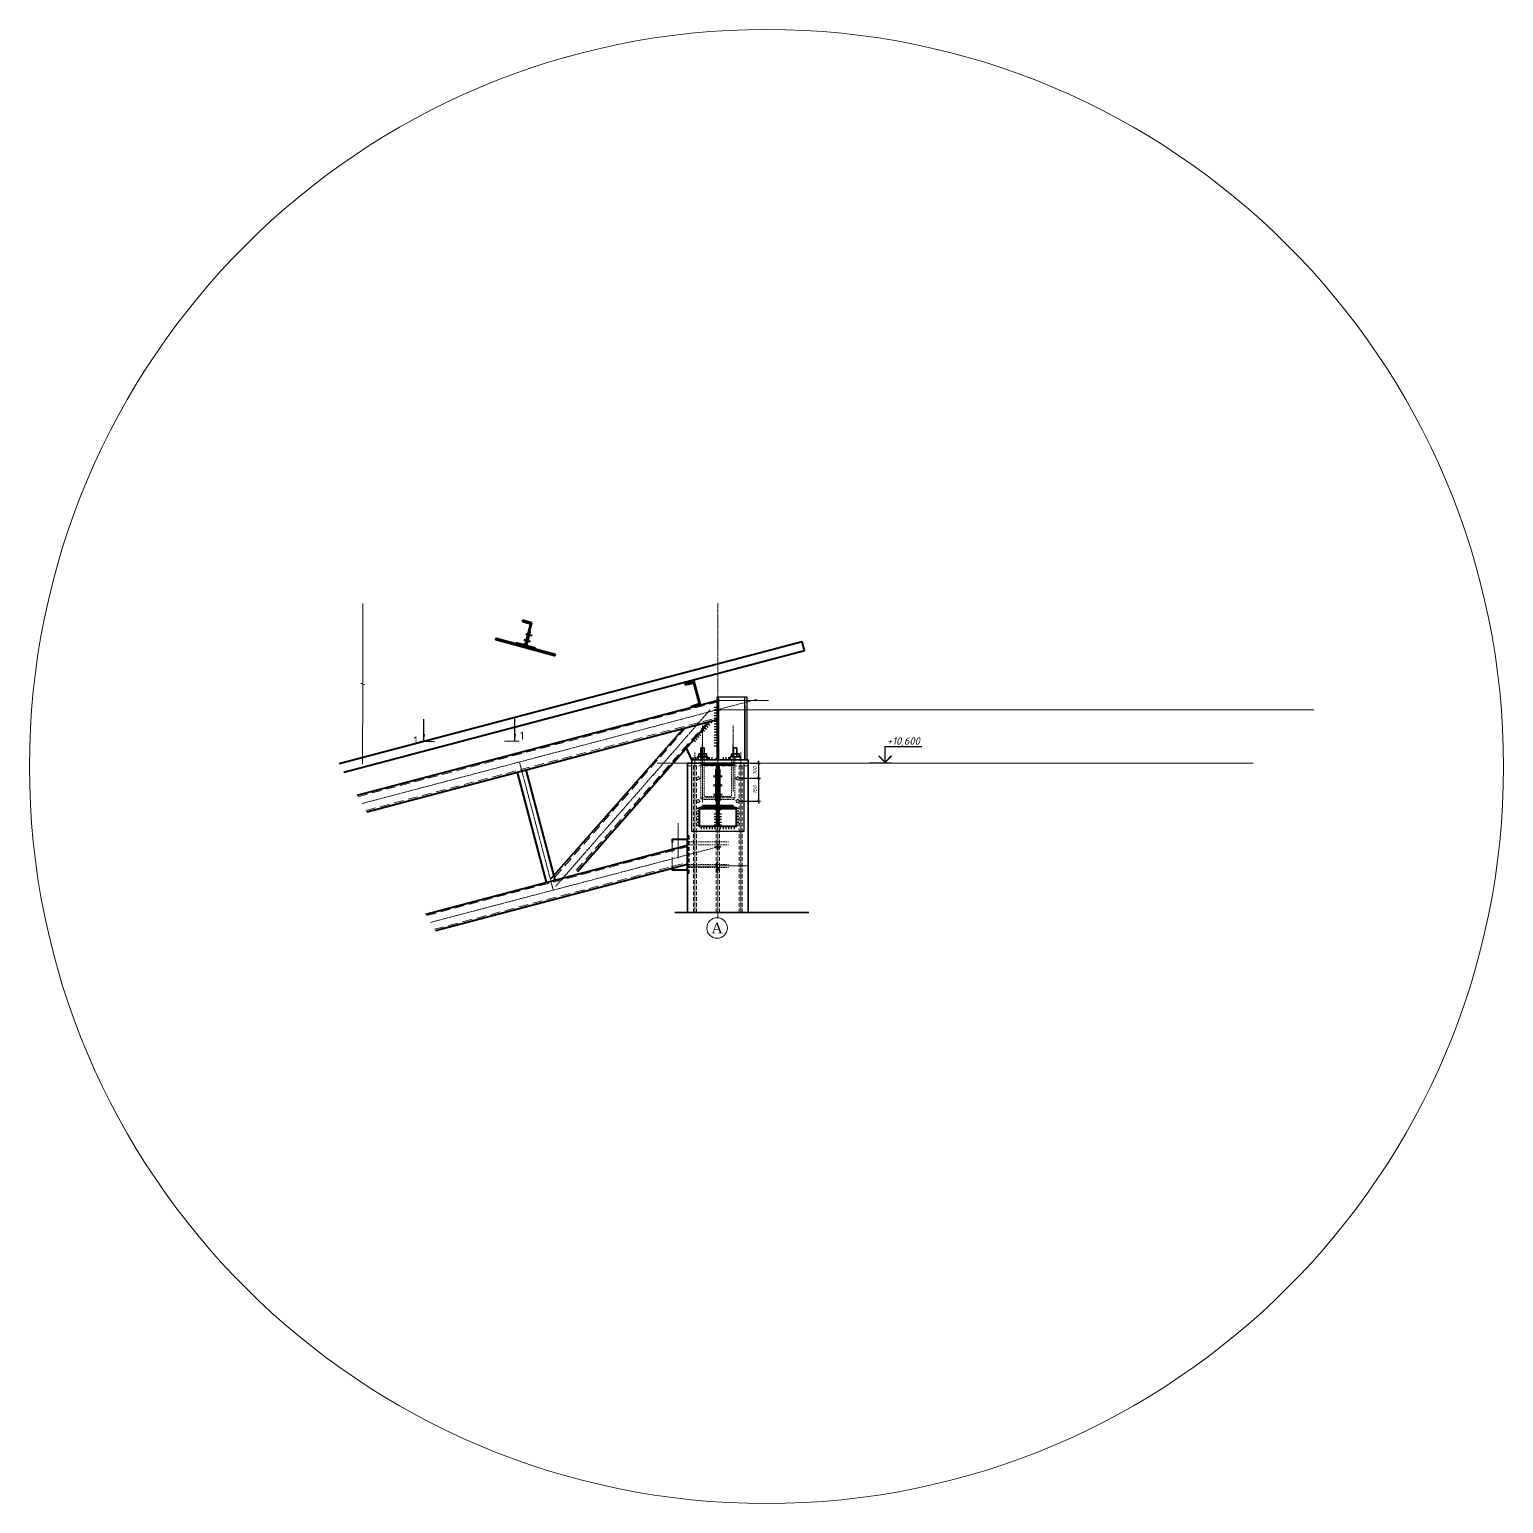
# Model space of a CAD drawing. Header units: millimetres. Extents: x -323079 to -301954, y 18974 to 29401.
# Drawn here: x -311624 to -301954, y 18974 to 28644 of the extents above; entities that cross this region are included whole.
import ezdxf

# ---------------------------------------------------------------- set-up
doc = ezdxf.new("R2010")
doc.units = ezdxf.units.MM
for name, pattern in [('CENTERX2', [4, 2.5, -0.5, 0.5, -0.5]), ('DASHED', [0.75, 0.5, -0.25]), ('HIDDEN2', [4.7625, 3.175, -1.5875])]:
    doc.linetypes.add(name, pattern=pattern)
doc.layers.get('Defpoints').update_dxf_attribs({"color": 1, "lineweight": 0})
for name, color, linetype, lineweight in [('! Балки', 204, 'Continuous', 40), ('k_ Металл', 5, 'Continuous', 40), ('k_ Осевая', 8, 'CENTERX2', 9), ('k_ Штриховка', 8, 'Continuous', 5), ('Линия Основная', 7, 'Continuous', 35), ('Линия пунктир', 190, 'HIDDEN2', 9), ('Линия Тонкая', 86, 'Continuous', 9), ('сварка', 7, 'Continuous', 25)]:
    doc.layers.add(name, color=color, linetype=linetype, lineweight=lineweight)
doc.layers.add('k_ Отметки', color=251, linetype='Continuous')
doc.styles.add('ess', font='times.ttf')
doc.styles.add('SPDS', font='isocpeur.ttf')
doc.styles.add('STEP PR', font='isocpeui.ttf')
doc.dimstyles.new('STEP PR 10', dxfattribs={"dimscale": 10, "dimtxt": 2.5, "dimasz": 2, "dimexe": 1.5, "dimexo": 1.5, "dimgap": 1, "dimtad": 1, "dimdec": 0, "dimlfac": -1, "dimdsep": 46, "dimtxsty": 'STEP PR', "dimblk": 'ARCHTICK', "dimcen": 2, "dimdle": 1.5, "dimclrt": 256, "dimadec": 0, "dimazin": 0, "dimtfac": 1, "dimtdec": 0, "dimtofl": 0, "dimtmove": 1, "dimatfit": 3, "dimfxl": 1, "dimtolj": 1, "dimtzin": 0, "dimarcsym": 0})

# ---------------------------------------------------------------- blocks, each defined once
blk = doc.blocks.new('*U525')
for points in [[(0, -0.5), (0, 0.5)], [(1, -0.5), (1, 0.5)], [(2, -0.5), (2, 0.5)], [(3, -0.5), (3, 0.5)], [(4, -0.5), (4, 0.5)], [(5, -0.5), (5, 0.5)], [(6, -0.5), (6, 0.5)], [(7, -0.5), (7, 0.5)]]:
    blk.add_lwpolyline(points)
blk = doc.blocks.new('*U546')
for points in [[(-0.24, -0.44), (0.24, 0.44)], [(0.64, -0.92), (1.12, -0.04)], [(1.52, -1.39), (2, -0.51)], [(2.4, -1.87), (2.88, -0.99)], [(3.28, -2.34), (3.76, -1.46)], [(4.16, -2.82), (4.64, -1.94)], [(5.04, -3.29), (5.52, -2.41)], [(5.92, -3.77), (6.4, -2.89)], [(6.8, -4.24), (7.28, -3.36)], [(7.68, -4.72), (8.16, -3.84)]]:
    blk.add_lwpolyline(points)
blk = doc.blocks.new('*U523')
for points in [[(0, -0.5), (0, 0.5)], [(1, -0.5), (1, 0.5)], [(2, -0.5), (2, 0.5)], [(3, -0.5), (3, 0.5)], [(4, -0.5), (4, 0.5)], [(5, -0.5), (5, 0.5)], [(6, -0.5), (6, 0.5)], [(7, -0.5), (7, 0.5)], [(8, -0.5), (8, 0.5)], [(9, -0.5), (9, 0.5)], [(10, -0.5), (10, 0.5)], [(11, -0.5), (11, 0.5)], [(12, -0.5), (12, 0.5)], [(13, -0.5), (13, 0.5)], [(14, -0.5), (14, 0.5)]]:
    blk.add_lwpolyline(points)
blk = doc.blocks.new('*U438')
for points in [[(0, -0.5), (0, 0.5)], [(1, -0.5), (1, 0.5)], [(2, -0.5), (2, 0.5)]]:
    blk.add_lwpolyline(points)
blk = doc.blocks.new('*U543')
at = {"color": 0, "linetype": 'ByBlock', "lineweight": -2}
for p, q in [((0, -52.1), (0, 0)), ((1.25, -52.41), (-1.25, -53.03)), ((-1.25, -53.03), (0, -53.35)), ((0, -52.1), (1.25, -52.41)), ((0, -105.44), (0, -53.35))]:
    blk.add_line(p, q, dxfattribs=at)
blk = doc.blocks.new('*U49')
for p, q in [((0, 0), (0, 160)), ((0, 160), (64, 160)), ((5, 17.9), (5, 142.1)), ((60.7, 152.8), (13.1, 150.6)), ((64, 160), (64, 156.3)), ((64, 0), (0, 0)), ((60.7, 7.2), (13.1, 9.4)), ((64, 3.7), (64, 0))]:
    blk.add_line(p, q)
for centre, radius, start, end in [((13.5, 142.1), 8.5, 92.70236, 180), ((60.5, 156.3), 3.5, 272.70236, 0), ((13.5, 17.9), 8.5, 180, 267.29764), ((60.5, 3.7), 3.5, 360, 87.29764)]:
    blk.add_arc(centre, radius, start, end)
blk = doc.blocks.new('*U479')
at = {"color": 0, "linetype": 'ByBlock', "lineweight": -2}
for p, q in [((-6, 16), (-6, 96.7)), ((0, 100), (-2.7, 100)), ((0, 0), (0, 100)), ((-63, 0), (-63, 2.7)), ((-63, 0), (0, 0)), ((-59.7, 6), (-16, 6))]:
    blk.add_line(p, q, dxfattribs=at)
for centre, radius, start, end in [((-2.7, 96.7), 3.3, 89.04503, 179.97781), ((-59.7, 2.7), 3.3, 90, 180), ((-16, 16), 10, 270, 0)]:
    blk.add_arc(centre, radius, start, end, dxfattribs=at)
blk = doc.blocks.new('*U508')
at = {"color": 0, "linetype": 'ByBlock', "lineweight": -2}
for p, q in [((100, 291), (-100, 291)), ((-100, 291), (-100, 280)), ((100, 280), (100, 291)), ((-22, 280), (-100, 280)), ((-4, 262), (-4, 29)), ((4, 262), (4, 29)), ((100, 280), (22, 280)), ((-100, 11), (-100, 0)), ((-100, 11), (-22, 11)), ((-100, 0), (100, 0)), ((22, 11), (100, 11)), ((100, 0), (100, 11))]:
    blk.add_line(p, q, dxfattribs=at)
for centre, start, end in [((-22, 262), 0, 90), ((22, 262), 90, 180), ((-22, 29), 270, 0), ((22, 29), 180, 270)]:
    blk.add_arc(centre, 18, start, end, dxfattribs=at)
blk = doc.blocks.new('*U512')
for points in [[(0, -0.5), (0, 0.5)], [(1, -0.5), (1, 0.5)], [(2, -0.5), (2, 0.5)], [(3, -0.5), (3, 0.5)], [(4, -0.5), (4, 0.5)]]:
    blk.add_lwpolyline(points)
blk = doc.blocks.new('*U509')
for points in [[(0, -0.5), (0, 0.5)], [(1, -0.5), (1, 0.5)], [(2, -0.5), (2, 0.5)], [(3, -0.5), (3, 0.5)], [(4, -0.5), (4, 0.5)], [(5, -0.5), (5, 0.5)]]:
    blk.add_lwpolyline(points)
blk = doc.blocks.new('*U511')
for points in [[(0, -0.5), (0, 0.5)], [(1, -0.5), (1, 0.5)], [(2, -0.5), (2, 0.5)], [(3, -0.5), (3, 0.5)], [(4, -0.5), (4, 0.5)]]:
    blk.add_lwpolyline(points)
blk = doc.blocks.new('*U510')
for points in [[(0, -0.5), (0, 0.5)], [(1, -0.5), (1, 0.5)], [(2, -0.5), (2, 0.5)], [(3, -0.5), (3, 0.5)], [(4, -0.5), (4, 0.5)], [(5, -0.5), (5, 0.5)], [(6, -0.5), (6, 0.5)], [(7, -0.5), (7, 0.5)], [(8, -0.5), (8, 0.5)], [(9, -0.5), (9, 0.5)], [(10, -0.5), (10, 0.5)], [(11, -0.5), (11, 0.5)], [(12, -0.5), (12, 0.5)]]:
    blk.add_lwpolyline(points)
blk = doc.blocks.new('_ArchTick')
at = {"color": 0, "linetype": 'ByBlock', "const_width": 0.15}
blk.add_lwpolyline([(-0.5, -0.5), (0.5, 0.5)], dxfattribs=at)
blk = doc.blocks.new('*D550')
at = {"layer": 'Defpoints', "color": 0, "lineweight": -2, "transparency": 16777216}
for p, q in [((-306892.8, 23831.5), (-306826.9, 23831.5)), ((-306841.9, 23846.5), (-306841.9, 23716.9)), ((-306962.9, 23731.9), (-306826.9, 23731.9))]:
    blk.add_line(p, q, dxfattribs=at)
at = {"layer": 'Defpoints', "color": 0, "transparency": 16777216}
for p in [(-306907.8, 23831.5), (-306977.9, 23731.9), (-306841.9, 23731.9)]:
    blk.add_point(p, dxfattribs=at)
at = {"layer": 'Defpoints', "color": 0, "lineweight": -2, "transparency": 16777216, "xscale": 20, "yscale": 20, "zscale": 20}
for p, rotation in [((-306841.9, 23831.5), 90), ((-306841.9, 23731.9), 270)]:
    blk.add_blockref('_ArchTick', p, dxfattribs=dict(at, rotation=rotation))
at = {"layer": 'Defpoints', "transparency": 16777216, "insert": (-306864.4, 23781.7), "char_height": 25, "attachment_point": 5, "rotation": 90, "style": 'STEP PR'}
blk.add_mtext('\\A1;100', dxfattribs=at)
blk = doc.blocks.new('*D551')
at = {"layer": 'Defpoints', "color": 0, "lineweight": -2, "transparency": 16777216}
for p, q in [((-306892.8, 23731.9), (-306826.9, 23731.9)), ((-306841.9, 23746.9), (-306841.9, 23566.9)), ((-306962.9, 23581.9), (-306826.9, 23581.9))]:
    blk.add_line(p, q, dxfattribs=at)
at = {"layer": 'Defpoints', "color": 0, "transparency": 16777216}
for p in [(-306907.8, 23731.9), (-306977.9, 23581.9), (-306841.9, 23581.9)]:
    blk.add_point(p, dxfattribs=at)
at = {"layer": 'Defpoints', "color": 0, "lineweight": -2, "transparency": 16777216, "xscale": 20, "yscale": 20, "zscale": 20}
for p, rotation in [((-306841.9, 23731.9), 90), ((-306841.9, 23581.9), 270)]:
    blk.add_blockref('_ArchTick', p, dxfattribs=dict(at, rotation=rotation))
at = {"layer": 'Defpoints', "transparency": 16777216, "insert": (-306864.4, 23656.9), "char_height": 25, "attachment_point": 5, "rotation": 90, "style": 'STEP PR'}
blk.add_mtext('\\A1;150', dxfattribs=at)
blk = doc.blocks.new('*U361')
blk.add_lwpolyline([(2.82, 0.23), (2.82, 5.39), (14.83, 5.39)])
blk.add_lwpolyline([(5.16, 0, 0.469, 0.469, 0), (-2.34, 0, 0.469, 0.469, 0), (-2.34, 0, 0, 0.75, 0), (-2.34, 0, 0, 0, 0), (-2.34, 0, 0, 0, 0)], format="xyseb")
at = {"const_width": 0.5}
blk.add_lwpolyline([(4.94, 2.36), (2.82, 0.23), (0.7, 2.36)], dxfattribs=at)

msp = doc.modelspace()

# ---------------------------------------------------------------- hatches: boundary and pattern name
at = {"layer": 'k_ Металл', "lineweight": 30, "ltscale": 200}
msp.add_hatch(color=5, dxfattribs=at).paths.add_polyline_path([(-307112.92681, 23867.74644), (-307127.82435, 23851.44994), (-307112.92681, 23851.44994)])
at = {"layer": 'k_ Штриховка', "true_color": 0x6b6b6b}
h = msp.add_hatch(dxfattribs=at)
h.set_pattern_fill('ANSI31', color=251)
h.set_pattern_definition([(45, (-219976.2326, -20299.042), (-2.24506403, 2.24506403), [])])
h.paths.add_polyline_path([(-307107.80641, 23814.08551), (-307099.55722, 23814.08551, 0.1771718118), (-307103.80641, 23802.47021), (-307103.80641, 23569.47021, 0.4142135624), (-307085.80641, 23551.47021), (-307007.80641, 23551.47021), (-307007.80641, 23540.47021), (-307107.80641, 23540.47021)])
h.paths.add_polyline_path([(-307129.80641, 23551.47021, 0.4142135624), (-307111.80641, 23569.47021), (-307111.80641, 23802.47021, 0.1771718118), (-307116.0556, 23814.08551), (-307107.80641, 23814.08551), (-307107.80641, 23540.47021), (-307157.80641, 23540.47021), (-307157.80641, 23551.47021)])
h.paths.add_polyline_path([(-307207.80641, 23551.47021), (-307157.80641, 23551.47021), (-307157.80641, 23540.47021), (-307207.80641, 23540.47021)])
h.paths.add_polyline_path([(-307157.80641, 23831.47021), (-307107.80641, 23831.47021), (-307107.80641, 23814.08551), (-307116.0556, 23814.08551, 0.2208353164), (-307129.80641, 23820.47021), (-307157.80641, 23820.47021)])
h.paths.add_polyline_path([(-307196.69077, 23831.47021), (-307157.80641, 23831.47021), (-307157.80641, 23820.47021), (-307196.69077, 23820.47021)])
h.paths.add_polyline_path([(-307107.80641, 23831.47021), (-307018.92206, 23831.47021), (-307018.92206, 23820.47021), (-307085.80641, 23820.47021, 0.2208353164), (-307099.55722, 23814.08551), (-307107.80641, 23814.08551)])
h.paths.add_polyline_path([(-307018.92206, 23831.47021), (-307007.80641, 23831.47021), (-307007.80641, 23820.47021), (-307018.92206, 23820.47021)])
h.paths.add_polyline_path([(-307207.80122, 23831.47021), (-307196.69077, 23831.47021), (-307196.69077, 23820.47021), (-307207.80122, 23820.47021)])
h = msp.add_hatch(color=251, dxfattribs=at)
h.dxf.hatch_style = 1
h.paths.add_polyline_path([(-307112.80641, 23530.47021), (-307127.80641, 23530.47021), (-307112.80641, 23517.92439)])
h = msp.add_hatch(color=251, dxfattribs=at)
h.dxf.hatch_style = 1
h.paths.add_polyline_path([(-307102.80641, 23530.47021), (-307087.80641, 23530.47021), (-307102.80641, 23517.92439)])

# ---------------------------------------------------------------- linework, layer by layer
at = {"layer": '! Балки', "color": 2}
msp.add_lwpolyline([(-306987.80641, 23540.47021), (-306987.80641, 23530.47021)], dxfattribs=at)
at = {"linetype": 'Continuous', "ltscale": 20}
for p, q in [((-309036.11438, 23976.0586), (-309036.11438, 24118.5586)), ((-308438.97609, 23978.00887), (-308438.97609, 24120.50887))]:
    msp.add_line(p, q, dxfattribs=at)
at = {"ltscale": 100}
for p, q in [((-307207.80122, 23874.76528), (-307207.80122, 23953.6551)), ((-307007.80122, 23874.76528), (-307007.80122, 23953.6551))]:
    msp.add_line(p, q, dxfattribs=at)
for p, q in [((-307207.80122, 23851.47021), (-307207.80122, 23866.47021)), ((-306993.61682, 23851.47021), (-306993.61682, 23866.47021))]:
    msp.add_line(p, q)
at = {"linetype": 'Continuous', "ltscale": 20, "const_width": 7}
for points in [[(-309066.11438, 23972.5586), (-308966.11438, 23972.5586)], [(-308408.97609, 23974.50887), (-308508.97609, 23974.50887)]]:
    msp.add_lwpolyline(points, dxfattribs=at)
at = {"linetype": 'Continuous', "ltscale": 20}
for points in [[(-309036.11438, 23976.0586), (-309028.57267, 24021.12612), (-309043.65608, 24021.12612)], [(-308438.97609, 23978.00887), (-308431.43439, 24023.07639), (-308446.51779, 24023.07639)]]:
    msp.add_solid(points, dxfattribs=at)
at = {"layer": 'Defpoints', "lineweight": 35}
for points in [[(-307088.71425, 24181.47021), (-307126.89858, 24181.47021)], [(-307107.80641, 24161.98103), (-307107.80641, 24200.95938)], [(-307088.71425, 23281.47021), (-307126.89858, 23281.47021)], [(-307107.80641, 23261.98103), (-307107.80641, 23300.95938)]]:
    msp.add_lwpolyline(points, dxfattribs=at)
at = {"layer": 'Defpoints'}
for points in [[(-307112.92681, 24242.17195), (-306774.50534, 24242.17195)], [(-307107.80641, 24181.47021), (-303198.25139, 24181.47021)], [(-307505.01696, 23831.47021), (-303595.46194, 23831.47021)]]:
    msp.add_lwpolyline(points, dxfattribs=at)
at = {"layer": 'Defpoints', "color": 252, "linetype": 'DASHED', "ltscale": 50}
for points in [[(-307267.80641, 22851.54624), (-307267.80641, 23831.47021)], [(-307247.80641, 22851.54624), (-307247.80641, 23831.47021)], [(-307117.80641, 22851.54624), (-307117.80641, 23831.47021)], [(-307097.80641, 22851.54624), (-307097.80641, 23831.47021)], [(-306967.80641, 22851.54624), (-306967.80641, 23831.47021)], [(-306947.80641, 22851.54624), (-306947.80641, 23831.47021)]]:
    msp.add_lwpolyline(points, dxfattribs=at)
at = {"layer": 'Defpoints'}
msp.add_circle((-306788.57829, 23808.70118), 4834.96443, dxfattribs=at)
at = {"layer": 'k_ Металл', "linetype": 'Continuous', "ltscale": 5}
for p, q in [((-309472.99604, 23619.60756), (-307112.92681, 24242.17195)), ((-309410.81429, 23511.9056), (-307112.92681, 24118.06703)), ((-307157.26123, 24106.37202), (-308029.36804, 23118.01081)), ((-307331.08456, 24060.51904), (-308203.19138, 23072.15783)), ((-307278.37488, 23851.47021), (-307313.53011, 23929.27204)), ((-309022.99604, 22840.18469), (-307307.80641, 23292.63583)), ((-308960.81429, 22732.48274), (-307307.80641, 23168.5309))]:
    msp.add_line(p, q, dxfattribs=at)
at = {"layer": 'k_ Металл', "color": 5, "lineweight": 30, "ltscale": 200}
for p, q in [((-307103.10556, 23851.47021), (-307103.10556, 24265.76877)), ((-306931.17339, 23851.47021), (-306931.17339, 24265.76877)), ((-307278.37488, 23851.47021), (-307313.53011, 23929.27204)), ((-307112.92681, 23851.47021), (-307092.92681, 23851.47021))]:
    msp.add_line(p, q, dxfattribs=at)
at = {"layer": 'k_ Металл', "color": 5, "lineweight": 25, "ltscale": 200}
msp.add_line((-307112.92681, 23867.74644), (-307127.82435, 23851.44994), dxfattribs=at)
at = {"layer": 'k_ Металл'}
for points in [[(-308367.97452, 24679.70625), (-308324.83575, 24667.00856)], [(-308175.87032, 24544.6532), (-308178.496, 24535.00406), (-308564.46133, 24640.03152), (-308561.83564, 24649.68066), (-308175.87032, 24544.6532)], [(-308380.16339, 24641.60859), (-308337.02462, 24628.91091)], [(-307135.47824, 23745.97021), (-307080.13459, 23745.97021)], [(-307135.47824, 23685.97021), (-307080.13459, 23685.97021)], [(-307135.47824, 23625.97021), (-307080.13459, 23625.97021)], [(-307107.80641, 23540.47021), (-306987.80641, 23540.47021), (-306987.80641, 23415.47021), (-307227.80641, 23415.47021), (-307227.80641, 23540.47021), (-307107.80641, 23540.47021)], [(-306987.80641, 23540.47021), (-306987.80641, 23530.47021), (-307227.80641, 23530.47021), (-307227.80641, 23540.47021), (-306987.80641, 23540.47021)], [(-307112.80641, 23530.47021), (-307127.80641, 23530.47021), (-307112.80641, 23517.92439), (-307112.80641, 23530.47021)], [(-307107.80641, 23530.47021), (-307102.80641, 23530.47021), (-307102.80641, 23415.47021), (-307112.80641, 23415.47021), (-307112.80641, 23530.47021), (-307107.80641, 23530.47021)], [(-307102.80641, 23530.47021), (-307087.80641, 23530.47021), (-307102.80641, 23517.92439), (-307102.80641, 23530.47021)], [(-307407.80641, 23154.33084), (-307407.80641, 23130.58337), (-307307.80641, 23130.58337), (-307307.80641, 23330.58337), (-307407.80641, 23330.58337), (-307407.80641, 23309.9053)]]:
    msp.add_lwpolyline(points, dxfattribs=at)
at = {"layer": 'k_ Металл', "linetype": 'Continuous', "ltscale": 5}
for points in [[(-309561.08623, 23772.18424), (-306538.72233, 24569.45584), (-306554.02626, 24627.47126), (-309592.17711, 23826.03522)], [(-308232.04415, 23048.83047), (-308422.9408, 23772.49748)], [(-308174.02873, 23064.13441), (-308364.92538, 23787.80141)]]:
    msp.add_lwpolyline(points, dxfattribs=at)
at = {"layer": 'k_ Металл', "color": 5, "lineweight": 30, "ltscale": 200}
for points in [[(-306917.41189, 23851.47021), (-307112.92681, 23851.47021), (-307112.92681, 24265.76877), (-306917.41189, 24265.76877)], [(-306908.10709, 23831.47021), (-307278.37488, 23831.47021), (-307278.37488, 23851.47021), (-306908.10709, 23851.47021)]]:
    msp.add_lwpolyline(points, close=True, dxfattribs=at)
at = {"layer": 'k_ Металл', "lineweight": 30}
msp.add_lwpolyline([(-307107.80641, 23831.47021), (-306937.80641, 23831.47021), (-306937.80641, 23381.47021), (-307277.80641, 23381.47021), (-307277.80641, 23831.47021), (-307107.80641, 23831.47021)], dxfattribs=at)
at = {"layer": 'k_ Металл'}
for points in [[(-307111.80641, 23685.97021), (-307111.80641, 23785.97021), (-307121.80641, 23785.97021), (-307121.80641, 23585.97021), (-307111.80641, 23585.97021)], [(-307093.80641, 23685.97021), (-307093.80641, 23785.97021), (-307103.80641, 23785.97021), (-307103.80641, 23585.97021), (-307093.80641, 23585.97021)]]:
    msp.add_lwpolyline(points, close=True, dxfattribs=at)
at = {"layer": 'k_ Осевая', "ltscale": 5}
for p, q in [((-307107.80641, 22851.54624), (-307107.80641, 24879.74322)), ((-309441.90517, 23565.75658), (-306853.7861, 24248.47841)), ((-307157.80641, 24181.47021), (-308173.22979, 23020.91324)), ((-307207.80641, 23644.31229), (-307207.80641, 24079.26014)), ((-307007.80641, 23644.31229), (-307007.80641, 24079.26014)), ((-307207.80641, 23574.31229), (-307207.80641, 23851.47021)), ((-307367.80641, 23205.21191), (-307367.80641, 23436.19846)), ((-308991.90517, 22786.33372), (-307107.80641, 23281.47021)), ((-307107.80641, 22816.48591), (-307107.80641, 23152.64547))]:
    msp.add_line(p, q, dxfattribs=at)
at = {"layer": 'k_ Осевая', "linetype": 'Continuous', "ltscale": 5}
for p, q in [((-307307.80641, 23154.30546), (-307123.48879, 23154.30546)), ((-307123.48879, 23154.30546), (-307111.25862, 23186.27874)), ((-307111.25862, 23186.27874), (-307111.25862, 23110.32407)), ((-307111.25862, 23110.32407), (-307095.53703, 23156.5946)), ((-307095.53703, 23156.5946), (-306907.80641, 23156.5946))]:
    msp.add_line(p, q, dxfattribs=at)
at = {"layer": 'k_ Осевая', "ltscale": 5}
for points in [[(-307257.80641, 22851.54624), (-307257.80641, 23901.47021)], [(-306957.80641, 22851.54624), (-306957.80641, 23901.47021)], [(-308187.73251, 22998.46701), (-308409.23702, 23838.16487)], [(-306996.69077, 23602.4864), (-307218.92206, 23602.4864)]]:
    msp.add_lwpolyline(points, dxfattribs=at)
at = {"layer": 'k_ Осевая', "linetype": 'Continuous', "ltscale": 10}
msp.add_circle((-307112.66541, 22749.00058), 67.5, dxfattribs=at)
at = {"layer": 'Линия Основная'}
for p, q in [((-307103.10556, 23851.47021), (-307103.10556, 24253.7006)), ((-306931.17339, 23851.47021), (-306931.17339, 24206.91505)), ((-307218.92206, 23871.47021), (-307218.92206, 23931.47021)), ((-307196.69077, 23931.47021), (-307218.92206, 23931.47021)), ((-307196.69077, 23871.47021), (-307196.69077, 23931.47021)), ((-307004.73766, 23871.47021), (-307004.73766, 23931.47021)), ((-306982.50637, 23931.47021), (-307004.73766, 23931.47021)), ((-306982.50637, 23871.47021), (-306982.50637, 23931.47021)), ((-307307.80641, 22851.54624), (-307307.80641, 23831.47021)), ((-306907.80641, 22851.54624), (-306907.80641, 23831.47021))]:
    msp.add_line(p, q, dxfattribs=at)
for points in [[(-307231.80095, 23871.47021), (-307181.80095, 23871.47021), (-307181.80095, 23891.47021), (-307231.80095, 23891.47021)], [(-307017.61655, 23871.47021), (-306967.61655, 23871.47021), (-306967.61655, 23891.47021), (-307017.61655, 23891.47021)], [(-306908.10709, 23831.47021), (-307278.37488, 23831.47021), (-307278.37488, 23851.47021), (-306908.10709, 23851.47021)], [(-307241.80095, 23851.47021), (-307173.81188, 23851.47021), (-307173.81188, 23871.47021), (-307241.80095, 23871.47021)], [(-307027.61655, 23851.47021), (-306959.62748, 23851.47021), (-306959.62748, 23871.47021), (-307027.61655, 23871.47021)]]:
    msp.add_lwpolyline(points, close=True, dxfattribs=at)
for points in [[(-306907.80641, 23831.47021), (-307307.80641, 23831.47021)], [(-307390.01874, 22851.54624), (-306509.78777, 22851.54624)]]:
    msp.add_lwpolyline(points, dxfattribs=at)
at = {"layer": 'Линия пунктир', "linetype": 'HIDDEN2', "ltscale": 20}
for p, q in [((-309467.81423, 23610.63239), (-307112.92681, 24231.82988)), ((-309415.9961, 23520.88077), (-307112.92681, 24128.40911)), ((-309017.81423, 22831.20953), (-307307.80641, 23282.29375)), ((-308965.9961, 22741.4579), (-307307.80641, 23178.87298))]:
    msp.add_line(p, q, dxfattribs=at)
at = {"layer": 'Линия пунктир', "linetype": 'DASHED', "ltscale": 50}
msp.add_line((-306907.80641, 23814.08551), (-307307.80641, 23814.08551), dxfattribs=at)
at = {"layer": 'Линия пунктир', "linetype": 'HIDDEN2', "ltscale": 20}
for points in [[(-307174.48188, 24101.82937), (-308051.65066, 23112.13286)], [(-307317.20705, 24064.1798), (-308181.48851, 23077.88284)], [(-307407.80641, 23309.73763), (-307407.80641, 23154.33084)]]:
    msp.add_lwpolyline(points, dxfattribs=at)
at = {"layer": 'Линия пунктир', "linetype": 'DASHED', "ltscale": 20}
for points in [[(-306996.69077, 23851.47021), (-306996.69077, 23602.4864, -0.4142135624), (-307006.69077, 23592.4864), (-307208.92206, 23592.4864, -0.4142135624), (-307218.92206, 23602.4864), (-307218.92206, 23851.47021)], [(-307018.92206, 23851.47021), (-307018.92206, 23617.4864, -0.4142135624), (-307023.92206, 23612.4864), (-307191.69077, 23612.4864, -0.4142135624), (-307196.69077, 23617.4864), (-307196.69077, 23851.47021)]]:
    msp.add_lwpolyline(points, format="xyb", dxfattribs=at)
at = {"layer": 'Линия пунктир', "linetype": 'DASHED', "lineweight": 30, "ltscale": 50}
msp.add_lwpolyline([(-307307.80641, 23355.58337), (-307297.80641, 23355.58337), (-307297.80641, 23106.58337), (-307307.80641, 23106.58337)], close=True, dxfattribs=at)
at = {"layer": 'Линия пунктир', "linetype": 'DASHED', "lineweight": 15, "ltscale": 20}
for points in [[(-307297.80641, 23315.32015), (-307038.61591, 23315.32015)], [(-307297.80641, 23295.32015), (-307038.61591, 23295.32015)], [(-307297.80641, 23166.84658), (-307038.61591, 23166.84658)], [(-307297.80641, 23146.84658), (-307038.61591, 23146.84658)]]:
    msp.add_lwpolyline(points, dxfattribs=at)
at = {"layer": 'Линия пунктир', "linetype": 'DASHED', "lineweight": 30, "ltscale": 20}
for centre in [(-307237.85375, 23731.88642), (-306977.91661, 23731.88642), (-307237.85375, 23581.88642), (-306977.91661, 23581.88642), (-307237.85375, 23431.47021), (-306977.91661, 23431.47021)]:
    msp.add_circle(centre, 10, dxfattribs=at)

# ---------------------------------------------------------------- block references
at = {"layer": 'k_ Металл', "xscale": -1}
for name, p, rotation in [('*U49', (-308368.85298, 24597.16693), 345), ('*U479', (-308368.75588, 24597.33511), 345), ('*U49', (-307221.09306, 24213.6387), 15.00000000000003)]:
    msp.add_blockref(name, p, dxfattribs=dict(at, rotation=rotation))
at = {"layer": 'k_ Металл', "lineweight": 40, "xscale": -1}
msp.add_blockref('*U508', (-307107.80641, 23540.47021), dxfattribs=at)
at = {"layer": 'k_ Отметки', "linetype": 'ByBlock', "xscale": 20, "yscale": 20, "zscale": 20}
msp.add_blockref('*U361', (-306066.95223, 23831.47021), dxfattribs=at)
at = {"layer": 'Линия Тонкая', "xscale": -10, "yscale": 10, "zscale": 10, "rotation": 359.9316421829894}
msp.add_blockref('*U543', (-309437.05204, 24877.47769), dxfattribs=at)
at = {"layer": 'сварка'}
for name, p, xscale, yscale, zscale, rotation in [('*U523', (-307121.92681, 23945.07561), -18, 18, 18, 270), ('*U546', (-307154.30941, 24097.88755), -17.99999999999999, 17.99999999999999, 17.99999999999999, 20.39733526657887), ('*U509', (-307236.80641, 23446.26281), -18, 18, 18, 270), ('*U511', (-307121.80641, 23426.21194), -18, 18, 18, 270), ('*U512', (-307093.80641, 23426.10863), -18, 18, 18, 270), ('*U509', (-306978.80641, 23446.26281), -18, 18, 18, 270)]:
    msp.add_blockref(name, p, dxfattribs=dict(at, xscale=xscale, yscale=yscale, zscale=zscale, rotation=rotation))
at = {"layer": 'сварка', "xscale": -18, "yscale": 18, "zscale": 18}
for name, p in [('*U525', (-307144.2939, 23860.47021)), ('*U438', (-307035.75416, 23860.44994)), ('*U510', (-306999.26113, 23406.47021))]:
    msp.add_blockref(name, p, dxfattribs=at)

# ---------------------------------------------------------------- texts
at = {"linetype": 'Continuous', "ltscale": 20, "style": 'SPDS'}
for p in [(-309103.88234, 23954.55381), (-308405.3122, 23984.83799)]:
    msp.add_text('1', height=52.5, dxfattribs=at).set_placement(p)
at = {"layer": 'k_ Осевая', "color": 1, "linetype": 'Continuous', "insert": (-307112.66541, 22748.99889), "char_height": 67.5, "width": 135, "attachment_point": 5, "style": 'ess'}
msp.add_mtext('А', dxfattribs=at)
at = {"layer": 'k_ Отметки', "linetype": 'ByBlock', "insert": (-305890.44711, 23939.31854), "char_height": 50, "width": 263.7809112, "attachment_point": 8, "style": 'STEP PR'}
msp.add_mtext('+10,600', dxfattribs=at)

# ---------------------------------------------------------------- dimensions: what is measured, and where the dimension line sits
at = {"layer": 'Defpoints'}
for base, p1, p2, picture, middle in [((-306841.86311, 23731.88642), (-306907.80641, 23831.47021), (-306977.91661, 23731.88642), '*D550', (-306864.36311, 23781.67831)), ((-306841.86311, 23581.88642), (-306907.80641, 23731.88642), (-306977.91661, 23581.88642), '*D551', (-306864.36311, 23656.88642))]:
    dim = msp.add_linear_dim(base=base, p1=p1, p2=p2, angle=90, dimstyle='STEP PR 10', dxfattribs=at)
    dim.commit()
    dim.dimension.update_dxf_attribs({"geometry": picture, "text_midpoint": middle})

doc.saveas('drawing.dxf')
